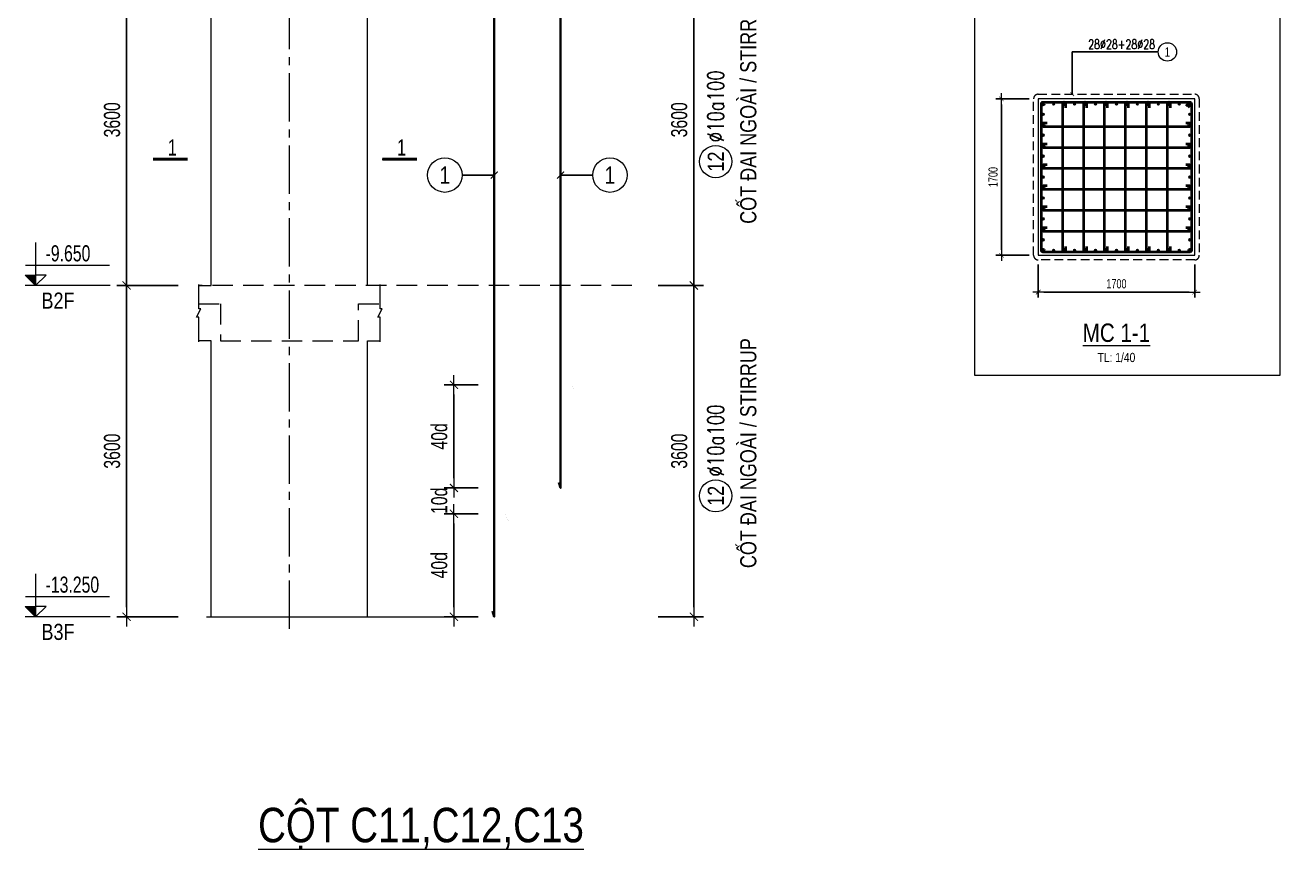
# Model space of a CAD drawing. Header units: millimetres. Extents: x 49323 to 538172, y -39336 to 181761.
# Drawn here: x 170211 to 183844, y -6102 to 2860 of the extents above; entities that cross this region are included whole.
import ezdxf
from ezdxf.enums import TextEntityAlignment as Align

# ---------------------------------------------------------------- set-up
doc = ezdxf.new("R2010")
doc.units = ezdxf.units.MM
for name, pattern in [('CENTER2', [1.125, 0.75, -0.125, 0.125, -0.125]), ('HIDDEN', [9.525, 6.35, -3.175]), ('HIDDEN2', [4.7625, 3.175, -1.5875])]:
    doc.linetypes.add(name, pattern=pattern)
doc.layers.get('0').update_dxf_attribs({"lineweight": 20})
doc.layers.get('Defpoints').update_dxf_attribs({"color": 151, "lineweight": 9})
for name, color, linetype, lineweight in [('kata_thep chu', 4, 'Continuous', 35), ('NDC_S_ANNO', 7, 'Continuous', 20), ('NDC_S_AXIS', 5, 'CENTER2', 13), ('NDC_S_BREAK-LINE', 1, 'Continuous', 15), ('NDC_S_CONTINUOUS', 3, 'Continuous', 20), ('NDC_S_DIM', 1, 'Continuous', 15), ('NDC_S_HIDDEN', 8, 'HIDDEN2', 13), ('NDC_S_LEADER', 1, 'Continuous', 15), ('NDC_S_REBAR', 4, 'Continuous', 35), ('NDC_S_STIRRUP', 4, 'Continuous', 40), ('NDC_S_SYMBOL', 1, 'Continuous', 15), ('NDC_S_TEXT SYMBOL', 7, 'Continuous', 20), ('NDC_S_THIN LINE', 8, 'Continuous', 9), ('NDC_S_VN TEXT', 7, 'Continuous', 20)]:
    doc.layers.add(name, color=color, linetype=linetype, lineweight=lineweight)
doc.styles.add('ARIAL', font='arial.ttf', dxfattribs={"width": 0.8})
doc.styles.add('NDC_ANNO', font='', dxfattribs={"width": 0.8})
doc.styles.add('NDC_DIM', font='', dxfattribs={"width": 0.75})
doc.styles.add('NDC_EN TXT', font='romans.shx', dxfattribs={"width": 0.8})
doc.styles.add('NDC_VIE TXT', font='arial.ttf', dxfattribs={"width": 0.8})
doc.styles.get('NDC_ANNO').set_extended_font_data('Dotum')
doc.styles.get('NDC_DIM').set_extended_font_data('Dotum')
doc.dimstyles.new('NDC_dim_40', dxfattribs={"dimscale": 40, "dimtxt": 2.5, "dimasz": 1.5, "dimexe": 1.5, "dimexo": 2.5, "dimgap": 1, "dimtad": 1, "dimdec": 0, "dimzin": 0, "dimdsep": 46, "dimtxsty": 'NDC_DIM', "dimblk": 'DIMMARK', "dimcen": 0.09, "dimdle": 1.2, "dimclrd": 1, "dimclre": 1, "dimclrt": 3, "dimadec": 0, "dimazin": 0, "dimtfac": 1, "dimtdec": 0, "dimtix": 1, "dimtofl": 0, "dimtmove": 0, "dimatfit": 3, "dimfxl": 8, "dimfxlon": 1, "dimtolj": 1, "dimtzin": 0, "dimarcsym": 0})
doc.dimstyles.new('NDC_dim_70', dxfattribs={"dimscale": 70, "dimtxt": 2.5, "dimasz": 1.5, "dimexe": 1.5, "dimexo": 2.5, "dimgap": 1, "dimtad": 1, "dimdec": 0, "dimzin": 0, "dimdsep": 46, "dimtxsty": 'NDC_DIM', "dimblk": 'DIMMARK', "dimcen": 0.09, "dimdle": 1.2, "dimclrd": 1, "dimclre": 1, "dimclrt": 3, "dimadec": 0, "dimazin": 0, "dimtfac": 1, "dimtdec": 0, "dimtix": 1, "dimtofl": 0, "dimtmove": 0, "dimatfit": 3, "dimfxl": 8, "dimfxlon": 1, "dimtolj": 1, "dimtzin": 0, "dimarcsym": 0})
doc.dimstyles.new('NDC_dim_75', dxfattribs={"dimscale": 75, "dimtxt": 2.5, "dimasz": 1.5, "dimexe": 1.5, "dimexo": 2.5, "dimgap": 1, "dimtad": 1, "dimdec": 0, "dimzin": 0, "dimdsep": 46, "dimtxsty": 'NDC_DIM', "dimblk": 'DIMMARK', "dimcen": 0.09, "dimdle": 1.2, "dimclrd": 1, "dimclre": 1, "dimclrt": 3, "dimadec": 0, "dimazin": 0, "dimtfac": 1, "dimtdec": 0, "dimtix": 1, "dimtofl": 0, "dimtmove": 0, "dimatfit": 3, "dimfxl": 8, "dimfxlon": 1, "dimtolj": 1, "dimtzin": 0, "dimarcsym": 0})

# ---------------------------------------------------------------- blocks, each defined once
blk = doc.blocks.new('DIMMARK')
at = {"layer": 'NDC_S_DIM', "color": 1}
blk.add_line((-1.5, 0), (1, 0), dxfattribs=at)
at = {"layer": 'NDC_S_DIM', "color": 2, "const_width": 0.1}
blk.add_lwpolyline([(-0.42, -0.42), (0.42, 0.42)], dxfattribs=at)
blk = doc.blocks.new('*D314')
at = {"layer": 'Defpoints', "color": 0, "ltscale": 0.005, "transparency": 16777216}
for p in [(174870, -2449, 0), (175308, -2449), (175308, -3569)]:
    blk.add_point(p, dxfattribs=at)
at = {"layer": 'NDC_S_DIM', "color": 1, "lineweight": -2, "ltscale": 0.005, "transparency": 16777216}
for p, q in [((175133, -2449, 0), (174765, -2449, 0)), ((174870, -3464, 0), (174870, -2554, 0)), ((175133, -3569, 0), (174765, -3569, 0))]:
    blk.add_line(p, q, dxfattribs=at)
at = {"layer": 'NDC_S_DIM', "color": 1, "lineweight": -2, "ltscale": 0.005, "transparency": 16777216, "xscale": 105, "yscale": 105, "zscale": 105}
for p, rotation in [((174870, -2449, 0), 90), ((174870, -3569, 0), 270)]:
    blk.add_blockref('DIMMARK', p, dxfattribs=dict(at, rotation=rotation))
at = {"layer": 'NDC_S_DIM', "color": 3, "ltscale": 0.005, "transparency": 16777216, "insert": (174711, -3009, 0), "char_height": 175, "attachment_point": 5, "rotation": 90, "style": 'NDC_DIM'}
blk.add_mtext('\\A1;40d', dxfattribs=at)
blk = doc.blocks.new('*D315')
at = {"layer": 'Defpoints', "color": 0, "ltscale": 0.005, "transparency": 16777216}
for p in [(174870, -2169), (175308, -2169), (175308, -2449)]:
    blk.add_point(p, dxfattribs=at)
at = {"layer": 'NDC_S_DIM', "color": 1, "lineweight": -2, "ltscale": 0.005, "transparency": 16777216}
for p, q in [((174870, -2064), (174870, -1959)), ((175133, -2169), (174765, -2169)), ((175133, -2449), (174765, -2449)), ((174870, -2554), (174870, -2659))]:
    blk.add_line(p, q, dxfattribs=at)
at = {"layer": 'NDC_S_DIM', "color": 1, "lineweight": -2, "ltscale": 0.005, "transparency": 16777216, "xscale": 105, "yscale": 105, "zscale": 105}
for p, rotation in [((174870, -2169), 270), ((174870, -2449), 90)]:
    blk.add_blockref('DIMMARK', p, dxfattribs=dict(at, rotation=rotation))
at = {"layer": 'NDC_S_DIM', "color": 3, "ltscale": 0.005, "transparency": 16777216, "insert": (174711, -2309), "char_height": 175, "attachment_point": 5, "rotation": 90, "style": 'NDC_DIM'}
blk.add_mtext('\\A1;10d', dxfattribs=at)
blk = doc.blocks.new('*D316')
at = {"layer": 'Defpoints', "color": 0, "ltscale": 0.005, "transparency": 16777216}
for p in [(174870, -1049), (175308, -1049), (175308, -2169)]:
    blk.add_point(p, dxfattribs=at)
at = {"layer": 'NDC_S_DIM', "color": 1, "lineweight": -2, "ltscale": 0.005, "transparency": 16777216}
for p, q in [((175133, -1049), (174765, -1049)), ((174870, -2064), (174870, -1154)), ((175133, -2169), (174765, -2169))]:
    blk.add_line(p, q, dxfattribs=at)
at = {"layer": 'NDC_S_DIM', "color": 1, "lineweight": -2, "ltscale": 0.005, "transparency": 16777216, "xscale": 105, "yscale": 105, "zscale": 105}
for p, rotation in [((174870, -1049), 90), ((174870, -2169), 270)]:
    blk.add_blockref('DIMMARK', p, dxfattribs=dict(at, rotation=rotation))
at = {"layer": 'NDC_S_DIM', "color": 3, "ltscale": 0.005, "transparency": 16777216, "insert": (174711, -1609), "char_height": 175, "attachment_point": 5, "rotation": 90, "style": 'NDC_DIM'}
blk.add_mtext('\\A1;40d', dxfattribs=at)
blk = doc.blocks.new('*D275')
at = {"layer": 'Defpoints', "color": 0, "transparency": 16777216}
for p in [(171314, 31), (172182, 31), (172182, -3569)]:
    blk.add_point(p, dxfattribs=at)
at = {"layer": 'NDC_S_DIM', "color": 1, "lineweight": -2, "transparency": 16777216}
for p, q in [((171874, 31), (171209, 31)), ((171314, -3464), (171314, -74)), ((171874, -3569), (171209, -3569))]:
    blk.add_line(p, q, dxfattribs=at)
at = {"layer": 'NDC_S_DIM', "color": 1, "lineweight": -2, "transparency": 16777216, "xscale": 105, "yscale": 105, "zscale": 105}
for p, rotation in [((171314, 31), 90), ((171314, -3569), 270)]:
    blk.add_blockref('DIMMARK', p, dxfattribs=dict(at, rotation=rotation))
at = {"layer": 'NDC_S_DIM', "color": 3, "transparency": 16777216, "insert": (171156, -1769), "char_height": 175, "attachment_point": 5, "rotation": 90, "style": 'NDC_DIM'}
blk.add_mtext('\\A1;3600', dxfattribs=at)
blk = doc.blocks.new('*D276')
at = {"layer": 'Defpoints', "color": 0, "transparency": 16777216}
for p in [(171314, 3631), (172182, 3631), (172182, 31)]:
    blk.add_point(p, dxfattribs=at)
at = {"layer": 'NDC_S_DIM', "color": 1, "lineweight": -2, "transparency": 16777216}
for p, q in [((171874, 3631), (171209, 3631)), ((171314, 136), (171314, 3526)), ((171874, 31), (171209, 31))]:
    blk.add_line(p, q, dxfattribs=at)
at = {"layer": 'NDC_S_DIM', "color": 1, "lineweight": -2, "transparency": 16777216, "xscale": 105, "yscale": 105, "zscale": 105}
for p, rotation in [((171314, 3631), 90), ((171314, 31), 270)]:
    blk.add_blockref('DIMMARK', p, dxfattribs=dict(at, rotation=rotation))
at = {"layer": 'NDC_S_DIM', "color": 3, "transparency": 16777216, "insert": (171156, 1831), "char_height": 175, "attachment_point": 5, "rotation": 90, "style": 'NDC_DIM'}
blk.add_mtext('\\A1;3600', dxfattribs=at)
blk = doc.blocks.new('*U6')
at = {"layer": 'NDC_S_ANNO', "color": 0, "linetype": 'ByBlock', "lineweight": -2}
blk.add_line((-4.36, 0), (1, 0), dxfattribs=at)
at = {"layer": 'NDC_S_ANNO', "ltscale": 0.005, "const_width": 0.5}
blk.add_lwpolyline([(1, 0), (-4.36, 0)], dxfattribs=at)
at = {"layer": 'NDC_S_TEXT SYMBOL', "linetype": 'ByBlock', "lineweight": -2, "style": 'NDC_ANNO', "width": 0.8}
blk.add_attdef('DETAIL', text='', height=2.5, dxfattribs=at).set_placement((-0.64, 1.82), align=Align.MIDDLE_RIGHT)
blk = doc.blocks.new('*D400')
at = {"layer": 'Defpoints', "color": 0, "ltscale": 70, "transparency": 16777216}
for p in [(176913, 31), (177476, 31), (176913, -3569)]:
    blk.add_point(p, dxfattribs=at)
at = {"layer": 'NDC_S_DIM', "color": 1, "lineweight": -2, "ltscale": 70, "transparency": 16777216}
for p, q in [((177088, 31), (177581, 31)), ((177476, -3464), (177476, -74)), ((177088, -3569), (177581, -3569))]:
    blk.add_line(p, q, dxfattribs=at)
at = {"layer": 'NDC_S_DIM', "color": 1, "lineweight": -2, "ltscale": 70, "transparency": 16777216, "xscale": 105, "yscale": 105, "zscale": 105}
for p, rotation in [((177476, 31), 90), ((177476, -3569), 270)]:
    blk.add_blockref('DIMMARK', p, dxfattribs=dict(at, rotation=rotation))
at = {"layer": 'NDC_S_DIM', "color": 3, "ltscale": 70, "transparency": 16777216, "insert": (177318, -1769), "char_height": 175, "attachment_point": 5, "rotation": 90, "style": 'NDC_DIM'}
blk.add_mtext('\\A1;3600', dxfattribs=at)
blk = doc.blocks.new('*U236')
blk.add_circle((-2.5, 0), 2.5)
at = {"layer": 'NDC_S_VN TEXT', "color": 7, "style": 'ARIAL', "width": 0.8}
blk.add_attdef('SH2', text='', height=2.5, dxfattribs=at).set_placement((-2.5, 0), align=Align.MIDDLE)
at = {"layer": 'NDC_S_VN TEXT', "color": 3, "style": 'NDC_EN TXT', "width": 0.75}
blk.add_attdef('DKKC1', (0.5, -1.25), '', height=2.5, dxfattribs=at)
blk = doc.blocks.new('*D401')
at = {"layer": 'Defpoints', "color": 0, "ltscale": 70, "transparency": 16777216}
for p in [(176913, 3631), (177476, 3631), (176913, 31)]:
    blk.add_point(p, dxfattribs=at)
at = {"layer": 'NDC_S_DIM', "color": 1, "lineweight": -2, "ltscale": 70, "transparency": 16777216}
for p, q in [((177088, 3631), (177581, 3631)), ((177476, 136), (177476, 3526)), ((177088, 31), (177581, 31))]:
    blk.add_line(p, q, dxfattribs=at)
at = {"layer": 'NDC_S_DIM', "color": 1, "lineweight": -2, "ltscale": 70, "transparency": 16777216, "xscale": 105, "yscale": 105, "zscale": 105}
for p, rotation in [((177476, 3631), 90), ((177476, 31), 270)]:
    blk.add_blockref('DIMMARK', p, dxfattribs=dict(at, rotation=rotation))
at = {"layer": 'NDC_S_DIM', "color": 3, "ltscale": 70, "transparency": 16777216, "insert": (177318, 1831), "char_height": 175, "attachment_point": 5, "rotation": 90, "style": 'NDC_DIM'}
blk.add_mtext('\\A1;3600', dxfattribs=at)
blk = doc.blocks.new('kata_block_TD')
at = {"color": 6, "linetype": 'ByBlock', "lineweight": -2, "style": 'ARIAL', "width": 0.8}
blk.add_attdef('SECTDET2', text='', height=5, dxfattribs=at).set_placement((0, 7.97), align=Align.CENTER)
at = {"color": 0, "linetype": 'ByBlock', "lineweight": -2, "style": 'ARIAL', "width": 0.8}
blk.add_attdef('SECTDET1', text='', height=5, dxfattribs=at).set_placement((0, 1.47), align=Align.CENTER)
at = {"color": 3, "lineweight": 25, "style": 'ARIAL', "width": 0.8}
blk.add_attdef('SSCALE', text='', height=2.5, dxfattribs=at).set_placement((0, -4), align=Align.CENTER)
blk = doc.blocks.new('*D422')
at = {"layer": 'Defpoints', "color": 0, "ltscale": 70, "transparency": 16777216}
for p in [(181218, 359), (182918, 359), (182918, -41)]:
    blk.add_point(p, dxfattribs=at)
at = {"layer": 'NDC_S_DIM', "color": 1, "lineweight": -2, "ltscale": 70, "transparency": 16777216}
for p, q in [((181218, 259), (181218, -101)), ((182918, 259), (182918, -101)), ((181278, -41), (182858, -41))]:
    blk.add_line(p, q, dxfattribs=at)
at = {"layer": 'NDC_S_DIM', "color": 1, "lineweight": -2, "ltscale": 70, "transparency": 16777216, "xscale": 60, "yscale": 60, "zscale": 60, "rotation": 180}
blk.add_blockref('DIMMARK', (181218, -41), dxfattribs=at)
at = {"layer": 'NDC_S_DIM', "color": 1, "lineweight": -2, "ltscale": 70, "transparency": 16777216, "xscale": 60, "yscale": 60, "zscale": 60}
blk.add_blockref('DIMMARK', (182918, -41), dxfattribs=at)
at = {"layer": 'NDC_S_DIM', "color": 3, "ltscale": 70, "transparency": 16777216, "insert": (182068, 49), "char_height": 100, "attachment_point": 5, "style": 'NDC_DIM'}
blk.add_mtext('\\A1;1700', dxfattribs=at)
blk = doc.blocks.new('*D423')
at = {"layer": 'Defpoints', "color": 0, "ltscale": 70, "transparency": 16777216}
for p in [(180818, 2059), (181218, 2059), (181218, 359)]:
    blk.add_point(p, dxfattribs=at)
at = {"layer": 'NDC_S_DIM', "color": 1, "lineweight": -2, "ltscale": 70, "transparency": 16777216}
for p, q in [((181118, 2059), (180758, 2059)), ((180818, 419), (180818, 1999)), ((181118, 359), (180758, 359))]:
    blk.add_line(p, q, dxfattribs=at)
at = {"layer": 'NDC_S_DIM', "color": 1, "lineweight": -2, "ltscale": 70, "transparency": 16777216, "xscale": 60, "yscale": 60, "zscale": 60}
for p, rotation in [((180818, 2059), 90), ((180818, 359), 270)]:
    blk.add_blockref('DIMMARK', p, dxfattribs=dict(at, rotation=rotation))
at = {"layer": 'NDC_S_DIM', "color": 3, "ltscale": 70, "transparency": 16777216, "insert": (180728, 1209), "char_height": 100, "attachment_point": 5, "rotation": 90, "style": 'NDC_DIM'}
blk.add_mtext('\\A1;1700', dxfattribs=at)
blk = doc.blocks.new('kata_block_THEP')
at = {"layer": 'NDC_S_REBAR', "color": 0}
for p, q in [((-0.5, 0), (0.5, 0)), ((-0.35, 0.35), (0.35, -0.35)), ((0.35, 0.35), (-0.35, -0.35)), ((0, 0.5), (0, -0.5))]:
    blk.add_line(p, q, dxfattribs=at)
at = {"layer": 'NDC_S_REBAR', "color": 0, "const_width": 0.0833}
blk.add_lwpolyline([(-0.5, 0, 1), (0.5, 0, 1), (-0.5, 0, 1)], format="xyb", dxfattribs=at)
blk = doc.blocks.new('*U11')
blk.add_circle((2.5, 0), 2.5)
at = {"layer": 'NDC_S_VN TEXT', "color": 3, "style": 'NDC_EN TXT', "width": 0.75}
blk.add_attdef('DK2', text='', height=2.5, dxfattribs=at).set_placement((-0.85, 0.85), align=Align.RIGHT)
at = {"layer": 'NDC_S_VN TEXT', "color": 7, "style": 'ARIAL', "width": 0.8}
blk.add_attdef('SH3', text='', height=2.5, dxfattribs=at).set_placement((2.5, 0), align=Align.MIDDLE)
blk = doc.blocks.new('cham')
at = {"layer": 'NDC_S_REBAR'}
h = blk.add_hatch(color=253, dxfattribs=at)
h.dxf.hatch_style = 1
h.paths.add_polyline_path([(-28, 0, 1), (28, 0, 1)])
at = {"layer": 'NDC_S_REBAR', "color": 253}
blk.add_circle((0, 0), 28, dxfattribs=at)
blk = doc.blocks.new('*U424')
at = {"layer": 'NDC_S_DIM', "xscale": 0.5, "yscale": 0.5, "zscale": 0.5}
blk.add_blockref('cham', (0, 0), dxfattribs=at)
blk = doc.blocks.new('*U425')
at = {"layer": 'NDC_S_DIM', "color": 0, "linetype": 'ByBlock', "lineweight": -2, "transparency": 16777216}
for p in [(0, 0), (227.5, 0), (455, 0), (682.5, 0), (910, 0), (1137.5, 0), (1365, 0), (1592.5, 0)]:
    blk.add_blockref('*U424', p, dxfattribs=at)
blk = doc.blocks.new('*U426')
at = {"layer": 'NDC_S_DIM', "xscale": 0.5, "yscale": 0.5, "zscale": 0.5}
blk.add_blockref('cham', (0, 0), dxfattribs=at)
blk = doc.blocks.new('*U427')
at = {"layer": 'NDC_S_DIM', "color": 0, "linetype": 'ByBlock', "lineweight": -2, "transparency": 16777216}
for p in [(0, 0), (227.5, 0), (455, 0), (682.5, 0), (910, 0), (1137.5, 0)]:
    blk.add_blockref('*U426', p, dxfattribs=at)
blk = doc.blocks.new('*U428')
at = {"layer": 'NDC_S_DIM', "xscale": 0.5, "yscale": 0.5, "zscale": 0.5}
blk.add_blockref('cham', (0, 0), dxfattribs=at)
blk = doc.blocks.new('*U429')
at = {"layer": 'NDC_S_DIM', "color": 0, "linetype": 'ByBlock', "lineweight": -2, "transparency": 16777216}
for p in [(0, 0), (227.5, 0), (455, 0), (682.5, 0), (910, 0), (1137.5, 0), (1365, 0), (1592.5, 0)]:
    blk.add_blockref('*U428', p, dxfattribs=at)
blk = doc.blocks.new('*U430')
at = {"layer": 'NDC_S_DIM', "xscale": 0.5, "yscale": 0.5, "zscale": 0.5}
blk.add_blockref('cham', (0, 0), dxfattribs=at)
blk = doc.blocks.new('*U431')
at = {"layer": 'NDC_S_DIM', "color": 0, "linetype": 'ByBlock', "lineweight": -2, "transparency": 16777216}
for p in [(0, 0), (227.5, 0), (455, 0), (682.5, 0), (910, 0), (1137.5, 0)]:
    blk.add_blockref('*U430', p, dxfattribs=at)
blk = doc.blocks.new('CD')
at = {"layer": 'NDC_S_ANNO'}
blk.add_hatch(color=3, dxfattribs=at).paths.add_polyline_path([(0, 160), (-161, 160), (0, 0)])
at = {"layer": 'NDC_S_ANNO', "ltscale": 50}
h = blk.add_hatch(dxfattribs=at)
h.set_pattern_fill('ANSI31', color=256, scale=140.6, style=0)
h.paths.add_polyline_path([(0, 160), (0, 0), (161, 160)])
for p, q in [((-159, 314), (1147, 314)), ((1156, 0), (-164, 0))]:
    blk.add_line(p, q, dxfattribs=at)
for points in [[(0, 669), (0, 0)], [(0, 0), (-161, 160), (0, 160)], [(0, 0), (161, 160), (0, 160)]]:
    blk.add_lwpolyline(points, dxfattribs=at)
at = {"layer": 'NDC_S_TEXT SYMBOL', "color": 3, "style": 'NDC_DIM', "width": 0.7}
blk.add_attdef('COT', (154, 375), '', height=250, dxfattribs=at)

msp = doc.modelspace()

# ---------------------------------------------------------------- linework, layer by layer
at = {"layer": 'Defpoints', "ltscale": 40}
msp.add_lwpolyline([(180530.2, 5483.6), (183843.7, 5483.6), (183843.7, -947.3), (180530.2, -947.3)], close=True, dxfattribs=at)
at = {"layer": 'kata_thep chu', "color": 4, "ltscale": 0.005}
for points in [[(176008, -2109.3), (176028, -2169.3), (176028, 6150.7), (176008, 6090.7)], [(175288.2, -3509.3), (175308.2, -3569.3), (175308.2, 4750.7), (175288.2, 4690.7)]]:
    msp.add_lwpolyline(points, dxfattribs=at)
at = {"layer": 'NDC_S_AXIS', "ltscale": 700}
msp.add_line((173082.3, -3699.8), (173082.3, 179341.9), dxfattribs=at)
at = {"layer": 'NDC_S_BREAK-LINE'}
for points in [[(172097.3, -581.8), (172097.3, -314.3), (172074.8, -314.3), (172119.8, -224.3), (172097.3, -224.3), (172097.3, 43.2)], [(174067.3, -581.8), (174067.3, -314.3), (174044.8, -314.3), (174089.8, -224.3), (174067.3, -224.3), (174067.3, 43.2)]]:
    msp.add_lwpolyline(points, dxfattribs=at)
at = {"layer": 'NDC_S_CONTINUOUS'}
msp.add_line((172182.3, -3569.3), (174803.2, -3569.3), dxfattribs=at)
for points in [[(172097.3, 30.7), (172232.3, 30.7), (172232.3, 3030.7), (172097.3, 3030.7)], [(174067.3, 30.7), (173932.3, 30.7), (173932.3, 3030.7), (174067.3, 3030.7)], [(172232.3, -3569.3), (172232.3, -569.3), (172097.3, -569.3)], [(173932.3, -3569.3), (173932.3, -569.3), (174067.3, -569.3)]]:
    msp.add_lwpolyline(points, dxfattribs=at)
at = {"layer": 'NDC_S_CONTINUOUS', "ltscale": 70}
msp.add_lwpolyline([(181217.8, 358.8), (182917.8, 358.8), (182917.8, 2058.8), (181217.8, 2058.8), (181217.8, 358.8)], dxfattribs=at)
at = {"layer": 'NDC_S_DIM'}
for centre in [(174771.2, 1230.5), (176565, 1230.5)]:
    msp.add_circle(centre, 187.5, dxfattribs=at)
at = {"layer": 'NDC_S_HIDDEN', "ltscale": 70}
msp.add_line((176803.2, 30.7), (172097.3, 30.7), dxfattribs=at)
at = {"layer": 'NDC_S_HIDDEN', "ltscale": 30}
msp.add_lwpolyline([(181167.8, 358.8), (181167.8, 2058.8, -0.4142136), (181217.8, 2108.8), (182917.8, 2108.8, -0.4142136), (182967.8, 2058.8), (182967.8, 358.8, -0.4142136), (182917.8, 308.8), (181217.8, 308.8, -0.4142136), (181167.8, 358.8)], format="xyb", dxfattribs=at)
at = {"layer": 'NDC_S_HIDDEN', "ltscale": 70}
msp.add_lwpolyline([(172097.3, -169.3), (172332.3, -169.3), (172332.3, -569.3), (173832.3, -569.3), (173832.3, -169.3), (174067.3, -169.3)], dxfattribs=at)
at = {"layer": 'NDC_S_REBAR', "linetype": 'HIDDEN', "ltscale": 10}
for points in [[(176148, -4008.6, 0, 0, 0), (176148, -1049.3, 0.5, 0.5, 0), (176181.7, -1107.1, 0.5, 0.5, 0)], [(175428.2, -4008.6, 0, 0, 0), (175428.2, -2449.3, 0.5, 0.5, 0), (175464.7, -2532.4, 0.5, 0.5, 0)]]:
    msp.add_lwpolyline(points, format="xyseb", dxfattribs=at)
at = {"layer": 'NDC_S_STIRRUP', "ltscale": 70}
msp.add_lwpolyline([(182823.8, 1983.8), (182863.8, 2023.8, -0.4142136), (182882.8, 2004.8), (182882.8, 412.8, -0.4142136), (182863.8, 393.8), (181271.8, 393.8, -0.4142136), (181252.8, 412.8), (181252.8, 2004.8, -0.4142136), (181271.8, 2023.8), (182863.8, 2023.8, -0.4142136), (182882.8, 2004.8), (182842.8, 1964.8)], format="xyb", dxfattribs=at)
at = {"layer": 'NDC_S_STIRRUP'}
for points in [[(181517.3, 1963), (181517.3, 2005, 1), (181481.3, 2005), (181481.3, 413, 1), (181517.3, 413), (181517.3, 455)], [(181744.8, 1963), (181744.8, 2005, 1), (181708.8, 2005), (181708.8, 413, 1), (181744.8, 413), (181744.8, 455)], [(181972.1, 1962.8), (181972.1, 2004.8, 1), (181936.1, 2004.8), (181936.1, 412.8, 1), (181972.1, 412.8), (181972.1, 454.8)], [(182199.5, 1962.8), (182199.5, 2004.8, 1), (182163.5, 2004.8), (182163.5, 412.8, 1), (182199.5, 412.8), (182199.5, 454.8)], [(182426.9, 1962.8), (182426.9, 2004.8, 1), (182390.9, 2004.8), (182390.9, 412.8, 1), (182426.9, 412.8), (182426.9, 454.8)], [(182654.8, 1963), (182654.8, 2005, 1), (182618.8, 2005), (182618.8, 413, 1), (182654.8, 413), (182654.8, 455)], [(181313.8, 1795.3), (181271.8, 1795.3, 1), (181271.8, 1759.3), (182863.8, 1759.3, 1), (182863.8, 1795.3), (182821.8, 1795.3)], [(181313.8, 1567.9), (181271.8, 1567.9, 1), (181271.8, 1531.9), (182863.8, 1531.9, 1), (182863.8, 1567.9), (182821.8, 1567.9)], [(181313.8, 1340.5), (181271.8, 1340.5, 1), (181271.8, 1304.5), (182863.8, 1304.5, 1), (182863.8, 1340.5), (182821.8, 1340.5)], [(181313.8, 1113), (181271.8, 1113, 1), (181271.8, 1077), (182863.8, 1077, 1), (182863.8, 1113), (182821.8, 1113)], [(181313.8, 885.6), (181271.8, 885.6, 1), (181271.8, 849.6), (182863.8, 849.6, 1), (182863.8, 885.6), (182821.8, 885.6)], [(181313.8, 658.2), (181271.8, 658.2, 1), (181271.8, 622.2), (182863.8, 622.2, 1), (182863.8, 658.2), (182821.8, 658.2)]]:
    msp.add_lwpolyline(points, format="xyb", dxfattribs=at)

# ---------------------------------------------------------------- block references
at = {"layer": 'NDC_S_DIM'}
for name, p in [('*U425', (181271.8, 2005)), ('*U429', (181271.8, 413))]:
    msp.add_blockref(name, p, dxfattribs=at)
at = {"layer": 'NDC_S_DIM', "rotation": 89.99999999988268}
for name, p in [('*U427', (181271.8, 640.2)), ('*U431', (182863.8, 640.2))]:
    msp.add_blockref(name, p, dxfattribs=at)
at = {"layer": 'NDC_S_DIM'}
ref = msp.add_blockref('CD', (170325.6, 30.7), dxfattribs=dict(at, xscale=0.7, yscale=0.7, zscale=0.7))
ref.add_attrib('COT', '-9.650', (170433.3, 293), dxfattribs={"layer": '0', "color": 3, "height": 175, "style": 'NDC_DIM', "width": 0.75})
ref = msp.add_blockref('CD', (170325.6, -3569.3), dxfattribs=dict(at, xscale=0.7, yscale=0.7, zscale=0.7))
ref.add_attrib('COT', '-13.250', (170433.3, -3307), dxfattribs={"layer": '0', "color": 3, "height": 175, "style": 'NDC_DIM', "width": 0.75})
at = {"layer": 'NDC_S_REBAR', "ltscale": 70, "xscale": 28, "yscale": 28, "zscale": 28}
for p in [(181271.8, 2004.8), (181385.5, 2004.8), (181499.2, 2004.8), (181612.9, 2004.8), (181726.6, 2004.8), (181840.4, 2004.8), (181954.1, 2004.8), (182067.8, 2004.8), (182181.5, 2004.8), (182295.2, 2004.8), (182408.9, 2004.8), (182522.6, 2004.8), (182636.4, 2004.8), (182750.1, 2004.8), (182863.8, 2004.8), (181271.8, 1891), (181271.8, 1777.3), (182863.8, 1891), (182863.8, 1777.3), (181271.8, 1663.6), (182863.8, 1663.6), (181271.8, 1549.9), (182863.8, 1549.9), (181271.8, 1436.2), (182863.8, 1436.2), (181271.8, 1322.5), (182863.8, 1322.5), (181271.8, 1208.8), (181271.8, 1095), (182863.8, 1208.8), (182863.8, 1095), (181271.8, 981.3), (182863.8, 981.3), (181271.8, 867.6), (182863.8, 867.6), (181271.8, 753.9), (182863.8, 753.9), (181271.8, 640.2), (182863.8, 640.2), (181271.8, 526.5), (181271.8, 412.8), (181385.5, 412.8), (181499.2, 412.8), (181612.9, 412.8), (181726.6, 412.8), (181840.4, 412.8), (181954.1, 412.8), (182067.8, 412.8), (182181.5, 412.8), (182295.2, 412.8), (182408.9, 412.8), (182522.6, 412.8), (182636.4, 412.8), (182750.1, 412.8), (182863.8, 526.5), (182863.8, 412.8)]:
    msp.add_blockref('kata_block_THEP', p, dxfattribs=at)
at = {"layer": 'NDC_S_SYMBOL', "xscale": 70, "yscale": 70, "zscale": 70}
for p in [(171905.7, 1403), (174396.9, 1403)]:
    msp.add_blockref('*U6', p, dxfattribs=at).add_auto_attribs({'DETAIL': '1'})
at = {"layer": 'NDC_S_THIN LINE', "xscale": 40, "yscale": 40, "zscale": 40}
msp.add_blockref('*U11', (182521.6, 2568.8), dxfattribs=at).add_auto_attribs({'SH3': '1', 'DK2': '28%%c28+28%%c28'})
at = {"layer": 'NDC_S_THIN LINE', "xscale": 70, "yscale": 70, "zscale": 70, "rotation": 90}
for p in [(177713.7, 1552.4), (177713.7, -2079.9)]:
    msp.add_blockref('*U236', p, dxfattribs=at).add_auto_attribs({'SH2': '12', 'DKKC1': '%%c10a100'})
at = {"layer": 'NDC_S_VN TEXT', "ltscale": 70}
ref = msp.add_blockref('kata_block_TD', (182067.8, -641.2), dxfattribs=dict(at, xscale=40, yscale=40, zscale=40))
ref.add_attrib('SECTDET1', '%%uMC 1-1', dxfattribs={"layer": '0', "color": 0, "linetype": 'ByBlock', "lineweight": -2, "height": 200, "style": 'ARIAL', "width": 0.8}).set_placement((182067.8, -582.4), align=Align.CENTER)
ref.add_attrib('SSCALE', 'TL: 1/40', dxfattribs={"layer": '0', "color": 3, "lineweight": 25, "height": 100, "style": 'ARIAL', "width": 0.8}).set_placement((182067.8, -801.2), align=Align.CENTER)

# ---------------------------------------------------------------- texts
at = {"layer": 'NDC_S_VN TEXT', "style": 'NDC_VIE TXT', "width": 0.8}
for p in [(178067.8, 701), (178067.8, -3040.6)]:
    msp.add_text('CỐT ĐAI NGOÀI / STIRRUP', height=175, rotation=90, dxfattribs=at).set_placement(p, align=Align.MIDDLE_LEFT)
at = {"layer": 'NDC_S_VN TEXT', "color": 7, "style": 'ARIAL', "width": 0.8}
for p in [(174771.2, 1230.5), (176565, 1230.5)]:
    msp.add_text('1', height=187.5, dxfattribs=at).set_placement(p, align=Align.MIDDLE)
at = {"layer": 'NDC_S_VN TEXT', "style": 'NDC_VIE TXT', "width": 0.8}
for s, height, p in [('B2F', 175, (170389, -133.4)), ('B3F', 175, (170389, -3733.4)), ('%%UCỘT C11,C12,C13', 375, (172742, -5832))]:
    msp.add_text(s, height=height, dxfattribs=at).set_placement(p, align=Align.MIDDLE_LEFT)

# ---------------------------------------------------------------- dimensions: what is measured, and where the dimension line sits
at = {"layer": 'NDC_S_DIM'}
for base, p1, p2, picture, middle in [((171313.8, 3630.7), (172182.3, 30.7), (172182.3, 3630.7), '*D276', (171156.2, 1830.7)), ((171313.8, 30.7), (172182.3, -3569.3), (172182.3, 30.7), '*D275', (171156.2, -1769.3))]:
    dim = msp.add_linear_dim(base=base, p1=p1, p2=p2, angle=90, dimstyle='NDC_dim_70', dxfattribs=at)
    dim.commit()
    dim.dimension.update_dxf_attribs({"geometry": picture, "text_midpoint": middle})
at = {"layer": 'NDC_S_DIM', "ltscale": 70}
dim = msp.add_linear_dim(base=(177475.5, 3630.7), p1=(176913.2, 30.7), p2=(176913.2, 3630.7), angle=90, dimstyle='NDC_dim_70', override={"dimtmove": 1}, dxfattribs=at)
dim.commit()
dim.dimension.update_dxf_attribs({"geometry": '*D401', "text_midpoint": (177317.9, 1830.7)})
for base, p1, p2, angle, dimstyle, picture, middle in [((180817.8, 2058.8), (181217.8, 358.8), (181217.8, 2058.8), 270, 'NDC_dim_40', '*D423', (180727.7, 1208.8)), ((177475.5, 30.7), (176913.2, -3569.3), (176913.2, 30.7), 90, 'NDC_dim_70', '*D400', (177317.9, -1769.3))]:
    dim = msp.add_linear_dim(base=base, p1=p1, p2=p2, angle=angle, dimstyle=dimstyle, dxfattribs=at)
    dim.commit()
    dim.dimension.update_dxf_attribs({"geometry": picture, "text_midpoint": middle})
dim = msp.add_linear_dim(base=(182917.8, -41.2), p1=(181217.8, 358.8), p2=(182917.8, 358.8), dimstyle='NDC_dim_40', dxfattribs=at)
dim.commit()
dim.dimension.update_dxf_attribs({"geometry": '*D422', "text_midpoint": (182067.8, 48.8)})
at = {"layer": 'NDC_S_DIM', "ltscale": 0.005}
for base, p1, p2, text, picture, middle in [((174870, -1049.3), (175308.2, -2169.3), (175308.2, -1049.3), '40d', '*D316', (174710.6, -1609.3)), ((174870, -2169.3), (175308.2, -2449.3), (175308.2, -2169.3), '10d', '*D315', (174710.6, -2309.3)), ((174870, -2449.3, 0), (175308.2, -3569.3), (175308.2, -2449.3), '40d', '*D314', (174710.6, -3009.3, 0))]:
    dim = msp.add_linear_dim(base=base, p1=p1, p2=p2, angle=90, text=text, dimstyle='NDC_dim_70', dxfattribs=at)
    dim.commit()
    dim.dimension.update_dxf_attribs({"geometry": picture, "text_midpoint": middle})

# ---------------------------------------------------------------- leaders
at = {"layer": 'NDC_S_LEADER', "ltscale": 0.005}
for points in [[(175308.2, 1230.5), (174958.7, 1230.5)], [(176028, 1230.5), (176377.5, 1230.5)]]:
    msp.add_leader(points, dimstyle='NDC_dim_75', override={"dimasz": 1, "dimldrblk": 'ARCHTICK'}, dxfattribs=at)
at = {"layer": 'NDC_S_THIN LINE'}
msp.add_leader([(181587.6, 2108.8), (181587.6, 2568.8), (182521.6, 2568.8)], dimstyle='NDC_dim_40', override={"dimasz": 1, "dimldrblk": 'ARCHTICK'}, dxfattribs=at)

doc.saveas('drawing.dxf')
